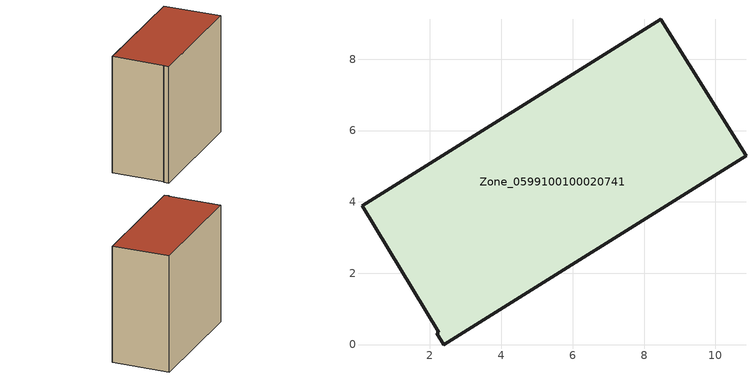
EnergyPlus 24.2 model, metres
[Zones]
Zone_0599100100020741
 floor ground (C_G): 2.39,0 2.19,0.32 2.25,0.34 0.11,3.89 8.47,9.11 10.86,5.29 z0
 wall outside (C_F): 10.86,5.29 8.47,9.11 0.11,3.89 2.25,0.34 2.19,0.32 2.39,0 10.86,5.29 z0:9.29
 roof outside (C_R): 2.19,0.32 2.39,0 10.86,5.29 8.47,9.11 0.11,3.89 2.25,0.34 z9.29
[BUILDING]
Pand.0599100100020741: North Axis=0; Terrain=City; Loads Convergence Tolerance Value=0.04; Temperature Convergence Tolerance Value=0.4; Solar Distribution=FullExterior; Maximum Number of Warmup Days=25; Minimum Number of Warmup Days=1
[Site:Location]
Rotterdam.The.Hague.AP_ZH_NLD Design_Conditions: Latitude=51.96; Longitude=4.45; Time Zone=1; Elevation=-4.5
[SITE:GROUNDTEMPERATURE:BUILDINGSURFACE]
18, 18, 18, 18, 18, 18, 18, 18, 18, 18, 18, 18
[MATERIAL] Thermal Absorptance=0.9; Solar Absorptance=0.7; Visible Absorptance=0.7
Name | Roughness | Thickness | Conductivity | Density | Specific Heat
G.TI.2015-2018 | MediumSmooth | 0.15 | 0.0428571 | 540 | 1210
F.TI.2015-2018 | Rough | 0.3 | 0.0666667 | 1920 | 840
R.TI.2015-2018 | MediumRough | 0.2 | 0.0333333 | 1500 | 1000
[CONSTRUCTION]
C_G: G.TI.2015-2018
C_F: F.TI.2015-2018
C_R: R.TI.2015-2018
[ZONE]
Zone_0599100100020741: Type=1; Multiplier=1; Ceiling Height=Autocalculate; Volume=Autocalculate; Floor Area=autocalculate; Part of Total Floor Area=Yes
[ZONEINFILTRATION:DESIGNFLOWRATE]
Infil_Zone_0599100100020741: Zone or ZoneList or Space or SpaceList=Zone_0599100100020741; Schedule=AlwaysOn; Design Flow Rate Calculation Method=Flow/Area; Flow Rate per Floor Area=0.0015; Constant Term Coefficient=1; Temperature Term Coefficient=0; Velocity Term Coefficient=0; Velocity Squared Term Coefficient=0
[HVACTEMPLATE:ZONE:IDEALLOADSAIRSYSTEM]
Zone_0599100100020741: Maximum Heating Supply Air Temperature=50; Minimum Cooling Supply Air Temperature=13; Maximum Heating Supply Air Humidity Ratio=0.0156; Minimum Cooling Supply Air Humidity Ratio=0.0077; Heating Limit=NoLimit; Cooling Limit=NoLimit; Dehumidification Control Type=ConstantSensibleHeatRatio; Cooling Sensible Heat Ratio=0.7; Dehumidification Setpoint=60; Humidification Control Type=None; Humidification Setpoint=30; Outdoor Air Method=None; Outdoor Air Flow Rate per Person=0.00944; Outdoor Air Flow Rate per Zone Floor Area=0; Outdoor Air Flow Rate per Zone=0; Demand Controlled Ventilation Type=None; Outdoor Air Economizer Type=NoEconomizer; Heat Recovery Type=None; Sensible Heat Recovery Effectiveness=0.7; Latent Heat Recovery Effectiveness=0.65
[ZONECONTROL:THERMOSTAT]
ThermostatControl_Zone_0599100100020741: Zone or ZoneList=Zone_0599100100020741; Control Type Schedule=DualSetpointControlType; Control 1=Thermostat_Zone_0599100100020741; Temperature Difference Between Cutout And Setpoint=0
[THERMOSTATSETPOINT:DUALSETPOINT]
Thermostat_Zone_0599100100020741: Heating Setpoint Temperature Schedule=HeatingSetpoint_Zone_0599100100020741; Cooling Setpoint Temperature Schedule=CoolingSetpoint_Zone_0599100100020741
[SCHEDULE:COMPACT]
HeatingSetpoint_Zone_0599100100020741: Through: 12/31, For: AllDays, Until: 24:00, 21
CoolingSetpoint_Zone_0599100100020741: Through: 12/31, For: AllDays, Until: 24:00, 24
DualSetpointControlType: Through: 12/31, For: AllDays, Until: 24:00, 4
AlwaysOn: Through: 12/31, For: AllDays, Until: 24:00, 1
